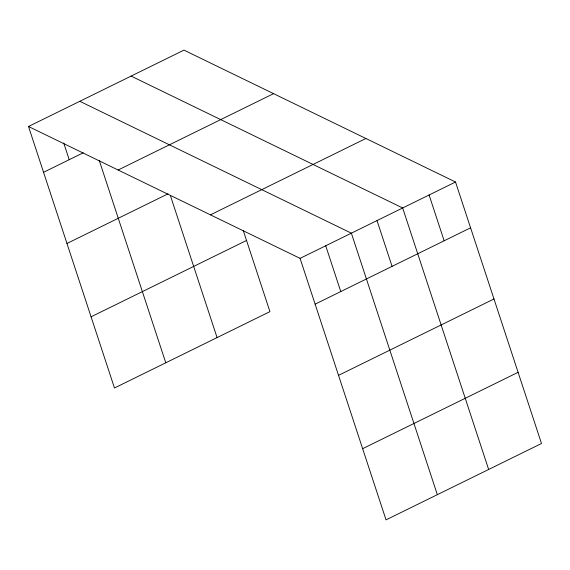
<?xml version="1.0" encoding="UTF-8"?>
<svg xmlns="http://www.w3.org/2000/svg" width="570" height="570" viewBox="0 0 570 570"><rect width="100%" height="100%" fill="white"/><g stroke="black" fill="none" stroke-linecap="round" stroke-linejoin="round"><path stroke-width="0.85" d="M28.5 126.497L183.96 50.132L455.523 182.008L541.5 443.503L386.04 519.869L300.069 258.367L28.5 126.497L114.477 387.992L269.931 311.633L243.24 230.451M43.555 172.297L83.199 152.824M118.118 170.017L273.572 93.651M66.961 243.476L168.008 193.843M210.451 214.847L365.904 138.489M91.072 316.813L246.532 240.455M300.069 258.367L455.523 182.008M315.125 304.166L470.585 227.801M338.53 375.345L493.983 298.986M362.641 448.683L518.094 372.324M131.1 76.095L402.669 207.972L488.647 469.466M79.8 101.296L351.369 233.166L437.347 494.667M429.096 194.99L444.151 240.782M377.019 220.569L392.075 266.368M325.719 245.77L340.774 291.562M170.387 195.574L217.077 337.597M99.216 160.341L165.777 362.798M63.733 143.041L69.205 159.693"/></g></svg>
